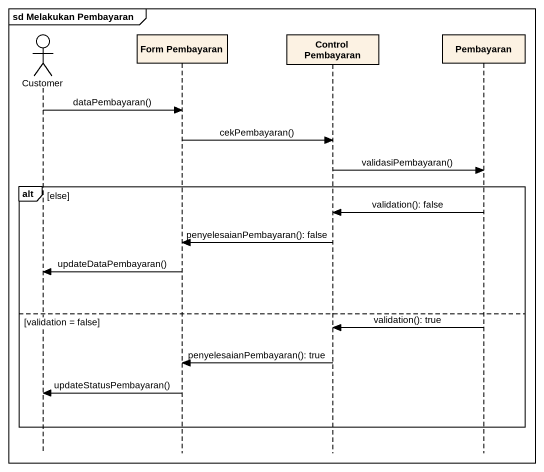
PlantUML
@startuml
mainframe sd Melakukan Pembayaran
hide footbox
actor Customer
participant "Form Pembayaran" as Form_Pembayaran
participant "Control Pembayaran" as Control_Pembayaran
participant Pembayaran

Customer -> Form_Pembayaran : dataPembayaran()
Form_Pembayaran -> Control_Pembayaran : cekPembayaran()
Control_Pembayaran -> Pembayaran : validasiPembayaran()
alt else
  Pembayaran -> Control_Pembayaran : validation(): false
  Control_Pembayaran -> Form_Pembayaran : penyelesaianPembayaran(): false
  Form_Pembayaran -> Customer : updateDataPembayaran()
else validation = false
  Pembayaran -> Control_Pembayaran : validation(): true
  Control_Pembayaran -> Form_Pembayaran : penyelesaianPembayaran(): true
  Form_Pembayaran -> Customer : updateStatusPembayaran()
end
@enduml
